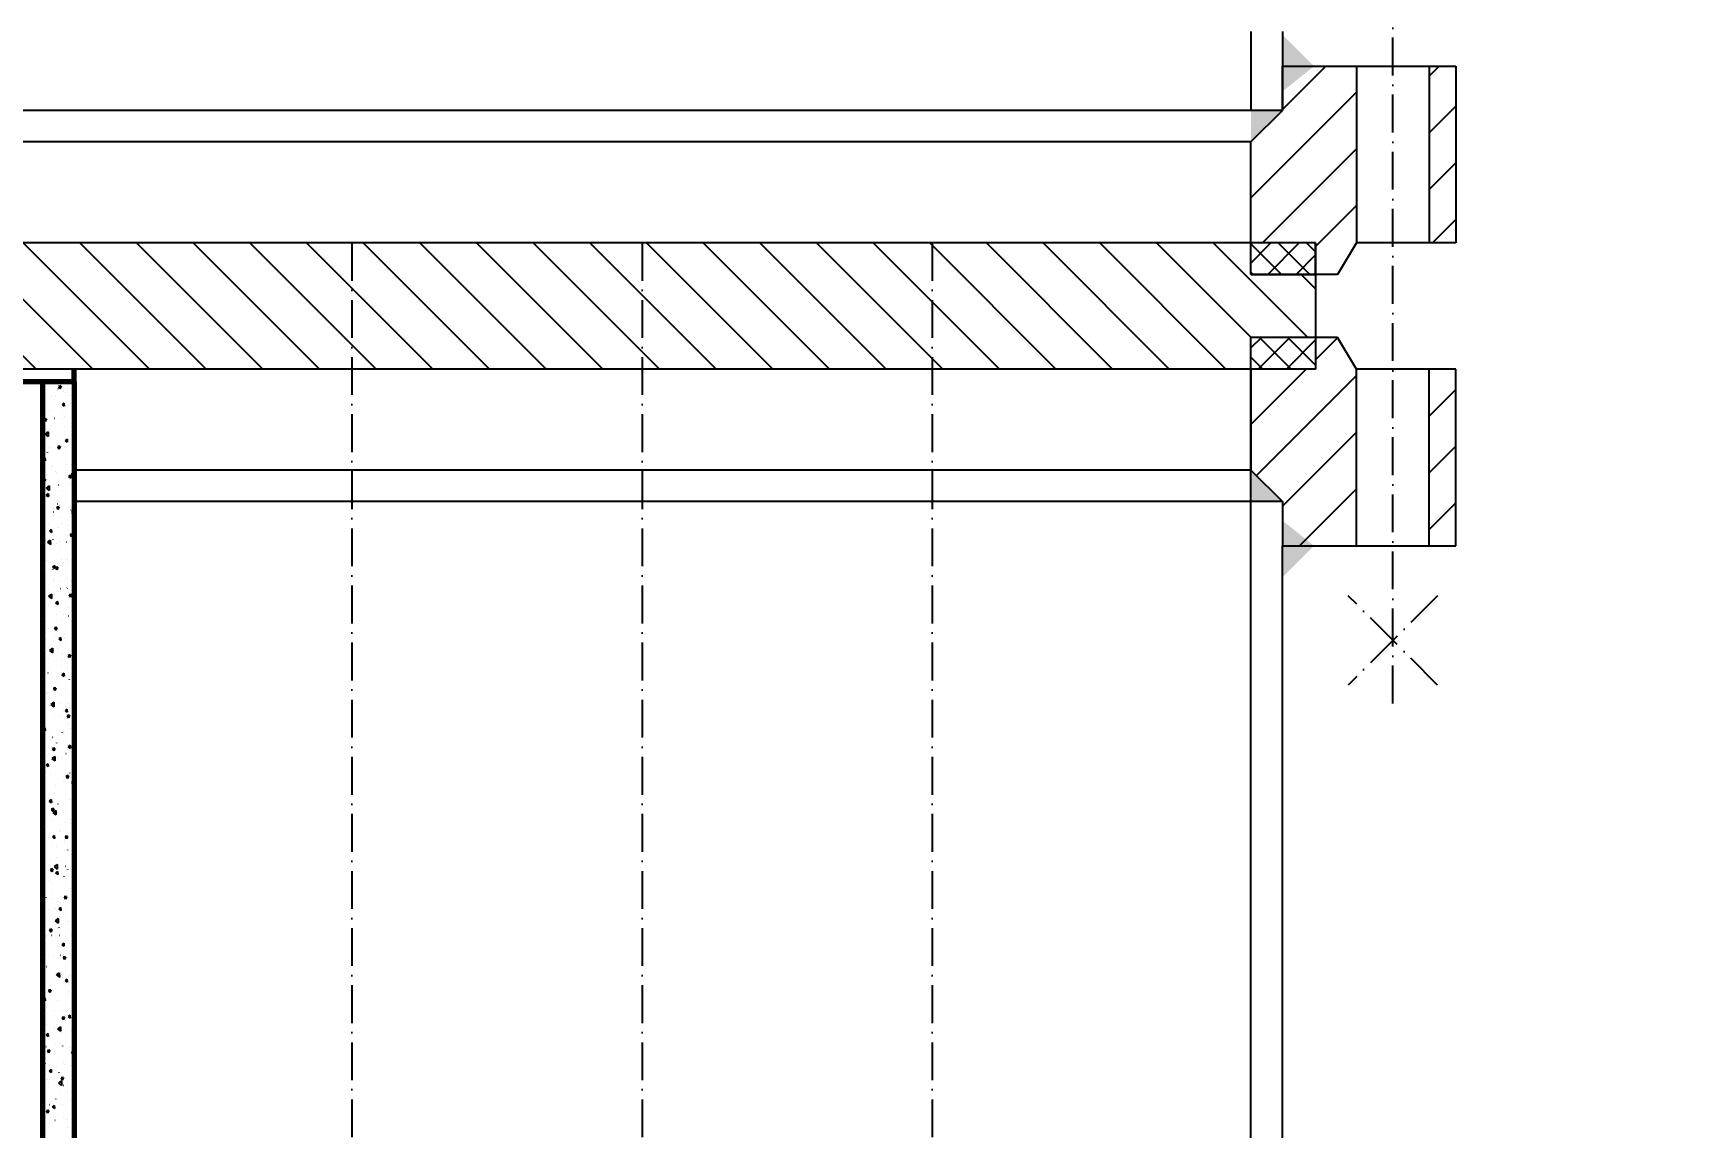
# Model space of a CAD drawing. Header units: millimetres. Extents: x 3722 to 10352, y -3393 to 2547.
# Drawn here: x 5228 to 5753, y 1298 to 1645 of the extents above; entities that cross this region are included whole.
import ezdxf

# ---------------------------------------------------------------- set-up
doc = ezdxf.new("R2010")
doc.units = ezdxf.units.MM
doc.linetypes.add('ACAD_ISO10W100', pattern=[18, 12, -3, 0, -3])
for name, color, linetype in [('2', 1, 'Continuous'), ('tank', 1, 'Continuous'), ('tanky', 7, 'Continuous')]:
    doc.layers.add(name, color=color, linetype=linetype)
for name, color, linetype, lineweight in [('CAXA0', 1, 'Continuous', 70), ('CAXA1', 2, 'ACAD_ISO10W100', 25), ('CAXA5', 4, 'Continuous', 25)]:
    doc.layers.add(name, color=color, linetype=linetype, lineweight=lineweight)
doc.styles.add('hzfs', font='simplex.shx', dxfattribs={"width": 0.7, "bigfont": 'hzfs.shx'})
doc.dimstyles.new('PVCAD$0', dxfattribs={"dimscale": 4, "dimtxt": 3, "dimasz": 3, "dimexe": 2, "dimexo": 1, "dimgap": 1, "dimtad": 1, "dimdec": 0, "dimzin": 0, "dimdsep": 46, "dimtxsty": 'hzfs', "dimcen": 2.5, "dimclrd": 4, "dimclre": 4, "dimadec": 0, "dimazin": 0, "dimtfac": 1, "dimtmove": 0, "dimatfit": 0, "dimfxl": 1, "dimarcsym": 0})

# ---------------------------------------------------------------- blocks, each defined once
blk = doc.blocks.new('CAXBLOCK338')
at = {"layer": 'CAXA0', "color": 0, "linetype": 'Continuous', "lineweight": 25}
for p, q in [((-539.82, 1713.87), (-539.83, 1713.86)), ((-538.68, 1717.15), (-538.44, 1716.96)), ((-538.45, 1717.15), (-538.44, 1716.96)), ((-536.92, 1712.38), (-536.93, 1712.37)), ((-535.71, 1712.57), (-535.73, 1712.56)), ((-534.96, 1714.93), (-534.97, 1714.92)), ((-534, 1715.82), (-534.75, 1715.68)), ((-534.75, 1715.68), (-534.39, 1714.95)), ((-534, 1715.82), (-534.39, 1714.95)), ((-533.23, 1714.15), (-533.24, 1714.15)), ((-532.59, 1713.84), (-532.59, 1713.82)), ((-530.91, 1712.77), (-530.92, 1712.76)), ((-539.76, 1709.34), (-539.76, 1709.33)), ((-537.57, 1708.02), (-537.58, 1708.02)), ((-536.18, 1711.59), (-536.18, 1711.58)), ((-533.88, 1708.91), (-533.88, 1708.9)), ((-533.1, 1710.32), (-533.68, 1709.83)), ((-533.68, 1709.83), (-533.01, 1709.37)), ((-533.43, 1708.2), (-533.44, 1708.2)), ((-533.1, 1710.32), (-533.02, 1709.37)), ((-531.03, 1710.12), (-531.04, 1710.12)), ((-529.85, 1707.09), (-530.42, 1706.98)), ((-530.42, 1706.98), (-530.06, 1706.25)), ((-530.12, 1707.64), (-530.12, 1707.62)), ((-529.85, 1706.74), (-530.06, 1706.25)), ((-538.65, 1705.38), (-539.4, 1705.23)), ((-539.4, 1705.23), (-539.04, 1704.51)), ((-538.65, 1705.38), (-539.04, 1704.51)), ((-538.81, 1702.48), (-538.82, 1702.47)), ((-537.91, 1701.63), (-537.92, 1701.63)), ((-537.77, 1702.06), (-537.78, 1702.06)), ((-537.29, 1703.14), (-537.29, 1703.13)), ((-536.02, 1705.53), (-536.03, 1705.53)), ((-533.7, 1705.39), (-533.7, 1705.38)), ((-532.91, 1706.22), (-532.92, 1706.22)), ((-532.8, 1702.87), (-532.81, 1702.86)), ((-538.12, 1701.25), (-539.04, 1700.57)), ((-539.04, 1700.57), (-538.09, 1699.82)), ((-538.12, 1701.25), (-538.09, 1699.82)), ((-537.72, 1696.46), (-537.73, 1696.45)), ((-534.32, 1696.68), (-535.07, 1696.54)), ((-535.07, 1696.54), (-534.71, 1695.81)), ((-534.8, 1697.03), (-534.8, 1697.02)), ((-534.76, 1700.31), (-534.77, 1700.3)), ((-534.32, 1696.68), (-534.71, 1695.81)), ((-532.77, 1696.33), (-532.78, 1696.33)), ((-532.1, 1698.93), (-532.69, 1698.44)), ((-532.69, 1698.44), (-532.02, 1697.98)), ((-532.1, 1698.93), (-532.02, 1697.98)), ((-531.71, 1696.84), (-531.72, 1696.83)), ((-531.22, 1699.28), (-531.22, 1699.27)), ((-530.06, 1699.89), (-530.07, 1699.88)), ((-539.11, 1693.05), (-539.69, 1692.56)), ((-539.69, 1692.56), (-539.02, 1692.11)), ((-539.11, 1693.05), (-539.02, 1692.11)), ((-538.39, 1694.79), (-538.39, 1694.77)), ((-535.05, 1695.29), (-535.07, 1695.29)), ((-532.3, 1691.06), (-532.3, 1691.05)), ((-530.37, 1692.85), (-530.38, 1692.85)), ((-538.97, 1686.24), (-539.72, 1686.09)), ((-539.72, 1686.09), (-539.36, 1685.37)), ((-539.47, 1686.56), (-539.47, 1686.55)), ((-538.97, 1686.24), (-539.36, 1685.37)), ((-538.6, 1687.86), (-538.61, 1687.85)), ((-537.11, 1690.2), (-537.12, 1690.2)), ((-536.64, 1690.42), (-536.65, 1690.41)), ((-535.89, 1688.81), (-535.89, 1688.8)), ((-535.36, 1688.26), (-535.38, 1688.26)), ((-532.6, 1688.25), (-532.6, 1688.24)), ((-532.25, 1688.95), (-532.26, 1688.95)), ((-531.11, 1687.55), (-531.69, 1687.06)), ((-531.69, 1687.06), (-531.02, 1686.6)), ((-531.11, 1687.55), (-531.02, 1686.6)), ((-530, 1687.98), (-530.75, 1687.84)), ((-530.74, 1687.84), (-530.38, 1687.11)), ((-530.64, 1690.81), (-530.64, 1690.8)), ((-530.52, 1690.48), (-530.54, 1690.48)), ((-530, 1687.98), (-530.38, 1687.11)), ((-538.11, 1681.67), (-538.7, 1681.18)), ((-538.69, 1681.18), (-538.03, 1680.72)), ((-537.76, 1684.1), (-538.68, 1683.43)), ((-538.68, 1683.43), (-537.73, 1682.68)), ((-538.11, 1681.67), (-538.03, 1680.72)), ((-537.76, 1684.1), (-537.73, 1682.68)), ((-537.25, 1684.36), (-537.26, 1684.35)), ((-535.56, 1684.39), (-535.56, 1684.38)), ((-534.86, 1684.35), (-534.87, 1684.35)), ((-533.41, 1682.61), (-533.42, 1682.6)), ((-530.73, 1684.53), (-530.74, 1684.53)), ((-539.2, 1678.21), (-539.21, 1678.21)), ((-537, 1680.36), (-537, 1680.35)), ((-536.44, 1675.8), (-536.45, 1675.79)), ((-534.65, 1677.54), (-535.39, 1677.4)), ((-535.39, 1677.4), (-535.03, 1676.67)), ((-535.06, 1678.39), (-535.08, 1678.39)), ((-534.65, 1677.54), (-535.03, 1676.67)), ((-534.48, 1678.35), (-534.49, 1678.34)), ((-534.39, 1678.02), (-534.41, 1678.02)), ((-530.93, 1676.5), (-530.93, 1676.49)), ((-530.11, 1676.16), (-530.69, 1675.67)), ((-530.69, 1675.67), (-530.03, 1675.21)), ((-530.43, 1676.19), (-530.44, 1676.18)), ((-530.11, 1676.16), (-530.03, 1675.21)), ((-539.4, 1672.26), (-539.41, 1672.26)), ((-539.4, 1671.94), (-539.41, 1671.93)), ((-539.39, 1673.43), (-539.4, 1673.43)), ((-538.1, 1672.01), (-538.1, 1672)), ((-537.12, 1670.28), (-537.7, 1669.79)), ((-537.12, 1670.28), (-537.03, 1669.33)), ((-534.7, 1670.99), (-534.72, 1670.98)), ((-534.51, 1674.26), (-534.52, 1674.24)), ((-533.39, 1672.33), (-533.4, 1672.32)), ((-531.59, 1671.68), (-531.6, 1671.67)), ((-530.06, 1672.66), (-530.08, 1672.66)), ((-539.3, 1667.1), (-539.85, 1666.99)), ((-539.85, 1666.56), (-539.68, 1666.23)), ((-539.7, 1666.4), (-539.71, 1666.39)), ((-539.3, 1667.1), (-539.68, 1666.23)), ((-537.41, 1666.96), (-538.33, 1666.29)), ((-538.33, 1666.29), (-537.38, 1665.53)), ((-538.33, 1665.9), (-538.33, 1665.89)), ((-537.7, 1669.79), (-537.03, 1669.33)), ((-537.41, 1666.96), (-537.38, 1665.53)), ((-536.59, 1667.09), (-536.6, 1667.08)), ((-535.6, 1666.03), (-535.6, 1666.02)), ((-534.4, 1666.53), (-534.41, 1666.53)), ((-532.32, 1666.29), (-532.33, 1666.28)), ((-532.01, 1668.28), (-532.01, 1668.27)), ((-530.32, 1668.85), (-531.07, 1668.7)), ((-531.07, 1668.7), (-530.71, 1667.98)), ((-530.32, 1668.85), (-530.71, 1667.98)), ((-539.18, 1663.79), (-539.18, 1663.77)), ((-538.74, 1660.39), (-538.75, 1660.39)), ((-537.24, 1659.88), (-537.25, 1659.87)), ((-534.28, 1663.74), (-534.29, 1663.73)), ((-533.74, 1660.75), (-533.75, 1660.75)), ((-533.12, 1659.83), (-533.13, 1659.82)), ((-532.15, 1660.68), (-532.17, 1660.68)), ((-531.23, 1660.27), (-531.24, 1660.26)), ((-538.73, 1656.16), (-538.74, 1656.16)), ((-536.71, 1657.58), (-536.71, 1657.57)), ((-536.12, 1658.89), (-536.7, 1658.41)), ((-536.7, 1658.41), (-536.03, 1657.95)), ((-536.49, 1654.54), (-536.51, 1654.54)), ((-536.12, 1658.89), (-536.04, 1657.95)), ((-534.97, 1658.4), (-535.72, 1658.26)), ((-535.71, 1658.26), (-535.35, 1657.53)), ((-534.97, 1658.4), (-535.36, 1657.53)), ((-532.36, 1654.72), (-532.37, 1654.72)), ((-530.93, 1654.4), (-530.95, 1654.4)), ((-530.15, 1654.23), (-530.16, 1654.22)), ((-539.04, 1649.12), (-539.05, 1649.12)), ((-538.12, 1651.28), (-538.13, 1651.27)), ((-537.05, 1649.82), (-537.98, 1649.15)), ((-537.97, 1649.15), (-537.02, 1648.39)), ((-537.81, 1649.23), (-537.81, 1649.22)), ((-537.05, 1649.82), (-537.02, 1648.39)), ((-536.16, 1653.84), (-536.17, 1653.83)), ((-535.93, 1649.81), (-535.94, 1649.81)), ((-534.22, 1651.48), (-534.23, 1651.47)), ((-534.05, 1653.71), (-534.06, 1653.71)), ((-532.11, 1651.67), (-532.12, 1651.66)), ((-530.64, 1649.71), (-531.39, 1649.56)), ((-531.39, 1649.56), (-531.03, 1648.84)), ((-530.64, 1649.71), (-531.03, 1648.84)), ((-530.64, 1653.73), (-530.64, 1653.71)), ((-539.62, 1647.96), (-539.85, 1647.45)), ((-539.62, 1647.96), (-539.85, 1647.92)), ((-536.69, 1648.59), (-536.71, 1648.59)), ((-535.12, 1647.51), (-535.71, 1647.02)), ((-535.71, 1647.02), (-535.04, 1646.56)), ((-535.12, 1647.51), (-535.04, 1646.56)), ((-535.08, 1647.81), (-535.08, 1647.8)), ((-531.72, 1645.5), (-531.72, 1645.49)), ((-538.89, 1641.01), (-538.89, 1641)), ((-538.07, 1638.89), (-538.09, 1638.88)), ((-535.29, 1639.26), (-536.04, 1639.12)), ((-536.04, 1639.12), (-535.68, 1638.39)), ((-535.96, 1639.22), (-535.97, 1639.21)), ((-535.29, 1639.26), (-535.68, 1638.39)), ((-535.31, 1643.26), (-535.31, 1643.24)), ((-534, 1641.77), (-534.01, 1641.76)), ((-533.08, 1643.48), (-533.09, 1643.48)), ((-531.69, 1642.86), (-531.71, 1642.86)), ((-529.95, 1639.61), (-529.96, 1639.6)), ((-538.92, 1635.36), (-538.93, 1635.35)), ((-536.42, 1634.81), (-536.42, 1634.79)), ((-536.03, 1636.72), (-536.05, 1636.72)), ((-534.13, 1636.12), (-534.71, 1635.63)), ((-534.71, 1635.63), (-534.04, 1635.17)), ((-534.13, 1636.12), (-534.04, 1635.17)), ((-533.39, 1636.44), (-533.4, 1636.44)), ((-532.91, 1635.75), (-532.92, 1635.74)), ((-532.83, 1637.05), (-532.84, 1637.04)), ((-530.27, 1637.13), (-530.29, 1637.13)), ((-538.38, 1631.85), (-538.39, 1631.85)), ((-537.84, 1629.32), (-537.85, 1629.31)), ((-536.7, 1632.68), (-537.62, 1632)), ((-537.62, 1632), (-536.67, 1631.25)), ((-536.7, 1632.68), (-536.67, 1631.25)), ((-535.27, 1632.54), (-535.28, 1632.54)), ((-533.93, 1628.7), (-533.94, 1628.69)), ((-533.79, 1630.87), (-533.8, 1630.87)), ((-531.84, 1629.71), (-531.84, 1629.7)), ((-530.96, 1630.57), (-531.71, 1630.42)), ((-531.71, 1630.42), (-531.35, 1629.7)), ((-530.96, 1630.57), (-531.35, 1629.7)), ((-530.35, 1630.95), (-530.35, 1630.94)), ((-539.8, 1626.77), (-539.81, 1626.76)), ((-538.12, 1624.74), (-538.14, 1624.74)), ((-537.52, 1626.45), (-537.52, 1626.44)), ((-536.76, 1623.3), (-536.76, 1623.29)), ((-533.99, 1624.92), (-534, 1624.92)), ((-533.8, 1627.16), (-533.8, 1627.15)), ((-533.13, 1624.74), (-533.71, 1624.25)), ((-533.71, 1624.25), (-533.05, 1623.79)), ((-533.13, 1624.74), (-533.05, 1623.79)), ((-532.42, 1626.21), (-532.43, 1626.2)), ((-531.43, 1622.73), (-531.43, 1622.71)), ((-530.75, 1623.69), (-530.76, 1623.68)), ((-538.6, 1618.23), (-538.6, 1618.22)), ((-538.33, 1618.78), (-538.34, 1618.78)), ((-537.41, 1621.61), (-537.43, 1621.61)), ((-535.61, 1620.13), (-536.36, 1619.98)), ((-536.36, 1619.98), (-536, 1619.26)), ((-535.61, 1620.13), (-536, 1619.26)), ((-535.02, 1620.48), (-535.02, 1620.47)), ((-532.73, 1619.17), (-532.74, 1619.17)), ((-537.72, 1614.58), (-537.74, 1614.58)), ((-537.64, 1614.7), (-537.65, 1614.69)), ((-536.34, 1615.54), (-537.27, 1614.86)), ((-537.27, 1614.86), (-536.31, 1614.11)), ((-536.34, 1615.54), (-536.32, 1614.11)), ((-535.68, 1617.26), (-535.69, 1617.25)), ((-534.61, 1615.27), (-534.62, 1615.27)), ((-533.33, 1613.05), (-533.34, 1613.05)), ((-532.13, 1613.35), (-532.72, 1612.86)), ((-532.72, 1612.86), (-532.05, 1612.4)), ((-532.55, 1614.28), (-532.55, 1614.26)), ((-532.13, 1613.35), (-532.05, 1612.4)), ((-531.63, 1615.09), (-531.64, 1615.08)), ((-539.71, 1609.78), (-539.72, 1609.77)), ((-539.14, 1607.47), (-539.72, 1606.98)), ((-539.72, 1606.98), (-539.05, 1606.52)), ((-539.61, 1610.68), (-539.62, 1610.67)), ((-539.14, 1607.47), (-539.06, 1606.52)), ((-536.13, 1612.03), (-536.13, 1612.02)), ((-534.59, 1611.23), (-534.6, 1611.22)), ((-531.29, 1611.43), (-532.03, 1611.28)), ((-532.03, 1611.28), (-531.67, 1610.56)), ((-531.76, 1608.93), (-531.77, 1608.93)), ((-531.29, 1611.43), (-531.67, 1610.56)), ((-531.08, 1607.21), (-531.09, 1607.21)), ((-530.06, 1608.17), (-530.06, 1608.16)), ((-539.53, 1604.8), (-539.53, 1604.79)), ((-537.66, 1606.92), (-537.68, 1606.92)), ((-537.23, 1603.67), (-537.23, 1603.66)), ((-536.76, 1604.34), (-536.77, 1604.34)), ((-535.48, 1602.64), (-535.49, 1602.63)), ((-533.65, 1605.92), (-533.65, 1605.91)), ((-533.52, 1605.19), (-533.53, 1605.18)), ((-532.07, 1601.9), (-532.08, 1601.9)), ((-531.14, 1601.96), (-531.72, 1601.47)), ((-531.14, 1601.96), (-531.06, 1601.01)), ((-538.44, 1598.78), (-538.45, 1598.77)), ((-537.06, 1597.31), (-537.08, 1597.3)), ((-535.99, 1598.4), (-536.91, 1597.72)), ((-536.91, 1597.72), (-535.96, 1596.97)), ((-535.93, 1600.99), (-536.68, 1600.84)), ((-536.68, 1600.84), (-536.32, 1600.12)), ((-535.93, 1600.99), (-536.32, 1600.12)), ((-535.99, 1598.4), (-535.96, 1596.97)), ((-535.42, 1601.07), (-535.43, 1601.07)), ((-534.73, 1597.7), (-534.73, 1597.69)), ((-533.95, 1598), (-533.96, 1597.99)), ((-532.43, 1599.17), (-532.44, 1599.16)), ((-531.72, 1601.47), (-531.05, 1601.01)), ((-531.28, 1601.25), (-531.29, 1601.25)), ((-531.14, 1599.95), (-531.15, 1599.94)), ((-539.76, 1594.93), (-539.77, 1594.93)), ((-538.95, 1593.41), (-538.96, 1593.4)), ((-538.14, 1596.08), (-538.73, 1595.6)), ((-538.73, 1595.6), (-538.06, 1595.14)), ((-538.31, 1595.45), (-538.31, 1595.44)), ((-538.14, 1596.08), (-538.06, 1595.14)), ((-537.36, 1592.74), (-537.37, 1592.73)), ((-535.62, 1595.11), (-535.63, 1595.11)), ((-531.61, 1592.29), (-532.36, 1592.14)), ((-532.35, 1592.14), (-531.99, 1591.42)), ((-532.26, 1591.5), (-532.26, 1591.49)), ((-531.61, 1592.29), (-531.99, 1591.42)), ((-531.35, 1593.13), (-531.36, 1593.12)), ((-531.1, 1591.66), (-531.11, 1591.66)), ((-539.42, 1587), (-539.43, 1586.99)), ((-539.32, 1590.19), (-539.33, 1590.18)), ((-536.28, 1586.72), (-536.28, 1586.71)), ((-536.1, 1587.07), (-536.11, 1587.07)), ((-535.84, 1589.25), (-535.84, 1589.24)), ((-533.31, 1590.58), (-533.32, 1590.57)), ((-530.14, 1590.58), (-530.73, 1590.09)), ((-530.72, 1590.09), (-530.06, 1589.63)), ((-530.62, 1589.39), (-530.63, 1589.39)), ((-530.27, 1587.11), (-530.27, 1587.1)), ((-530.14, 1590.58), (-530.06, 1589.63)), ((-537.15, 1584.7), (-537.73, 1584.21)), ((-537.73, 1584.21), (-537.06, 1583.75)), ((-537.15, 1584.7), (-537.06, 1583.75)), ((-536.26, 1581.85), (-537, 1581.7)), ((-537, 1581.7), (-536.64, 1580.98)), ((-536.94, 1580.9), (-536.94, 1580.88)), ((-536.26, 1581.85), (-536.64, 1580.98)), ((-535.64, 1581.26), (-536.56, 1580.58)), ((-535.64, 1581.26), (-535.61, 1579.83)), ((-535.2, 1580.68), (-535.21, 1580.67)), ((-534.96, 1583.25), (-534.97, 1583.25)), ((-533.36, 1583.14), (-533.36, 1583.13)), ((-533.29, 1580.72), (-533.31, 1580.72)), ((-531.41, 1584.63), (-531.42, 1584.62)), ((-539.3, 1577.11), (-539.31, 1577.11)), ((-538.29, 1576.13), (-538.3, 1576.13)), ((-537.16, 1578.12), (-537.17, 1578.11)), ((-536.56, 1580.58), (-535.61, 1579.83)), ((-536.41, 1580.03), (-536.42, 1580.03)), ((-532.71, 1577.4), (-532.72, 1577.4)), ((-531.15, 1578.51), (-531.16, 1578.5)), ((-530.85, 1577.17), (-530.86, 1577.16)), ((-538.02, 1572.68), (-538.02, 1572.66)), ((-537.05, 1571.26), (-537.06, 1571.26)), ((-536.15, 1573.31), (-536.73, 1572.82)), ((-536.73, 1572.82), (-536.07, 1572.36)), ((-536.15, 1573.31), (-536.07, 1572.36)), ((-534.44, 1574.92), (-534.44, 1574.91)), ((-534.11, 1574.65), (-534.12, 1574.64)), ((-532.91, 1571.45), (-532.93, 1571.44)), ((-531.93, 1573.15), (-532.68, 1573.01)), ((-532.68, 1573.01), (-532.32, 1572.28)), ((-531.93, 1573.15), (-532.32, 1572.28)), ((-530.44, 1574.39), (-530.45, 1574.39)), ((-539.04, 1568.23), (-539.05, 1568.22)), ((-537.25, 1565.31), (-537.26, 1565.31)), ((-535.55, 1566.47), (-535.55, 1566.46)), ((-535.44, 1569.8), (-535.45, 1569.8)), ((-535, 1566.06), (-535, 1566.05)), ((-533.04, 1568.61), (-533.04, 1568.6)), ((-531.97, 1568.72), (-531.97, 1568.71)), ((-530.75, 1567.35), (-530.76, 1567.35)), ((-539.13, 1564.23), (-539.14, 1564.21)), ((-537.96, 1562.2), (-537.96, 1562.19)), ((-536.58, 1562.71), (-537.33, 1562.56)), ((-537.33, 1562.56), (-536.96, 1561.84)), ((-536.58, 1562.71), (-536.97, 1561.84)), ((-535.28, 1564.11), (-536.2, 1563.44)), ((-536.2, 1563.44), (-535.25, 1562.69)), ((-535.75, 1562.76), (-535.76, 1562.76)), ((-535.15, 1561.93), (-535.74, 1561.44)), ((-535.74, 1561.44), (-535.07, 1560.98)), ((-535.28, 1564.11), (-535.25, 1562.69)), ((-535.15, 1561.93), (-535.07, 1560.98)), ((-533.07, 1560.37), (-533.07, 1560.35)), ((-532.63, 1563.45), (-532.65, 1563.45)), ((-531.95, 1562.59), (-531.96, 1562.58)), ((-537.63, 1558.86), (-537.64, 1558.86)), ((-536.88, 1556.16), (-536.89, 1556.15)), ((-536.65, 1558.12), (-536.65, 1558.11)), ((-532.25, 1559.58), (-532.26, 1559.58)), ((-530.87, 1556.55), (-530.88, 1556.54)), ((-538.84, 1553.61), (-538.85, 1553.6)), ((-537.73, 1549.9), (-537.73, 1549.88)), ((-536.59, 1553.44), (-536.6, 1553.44)), ((-535.79, 1550.14), (-535.8, 1550.13)), ((-534.78, 1552.53), (-534.79, 1552.52)), ((-534.16, 1550.54), (-534.74, 1550.05)), ((-534.74, 1550.05), (-534.07, 1549.59)), ((-534.16, 1550.54), (-534.08, 1549.59)), ((-534.15, 1552.15), (-534.15, 1552.13)), ((-532.25, 1554.01), (-533, 1553.87)), ((-533, 1553.87), (-532.64, 1553.14)), ((-532.83, 1554), (-532.84, 1553.99)), ((-532.25, 1554.01), (-532.64, 1553.14)), ((-530.56, 1554.39), (-530.57, 1554.38)), ((-530.09, 1550.08), (-530.1, 1550.08)), ((-530, 1553.73), (-530.02, 1553.73)), ((-539.77, 1547.93), (-539.79, 1547.93)), ((-534.93, 1546.97), (-535.85, 1546.3)), ((-535.85, 1546.3), (-534.9, 1545.54)), ((-535.09, 1545.49), (-535.1, 1545.49)), ((-534.93, 1546.97), (-534.9, 1545.54)), ((-534.72, 1544.1), (-534.73, 1544.09)), ((-534.34, 1547.6), (-534.35, 1547.6)), ((-531.98, 1546.18), (-531.99, 1546.18)), ((-531.68, 1545.94), (-531.68, 1545.93)), ((-530.21, 1547.78), (-530.22, 1547.78)), ((-538.85, 1541.45), (-538.85, 1541.44)), ((-538.68, 1541.46), (-538.69, 1541.46)), ((-536.9, 1543.57), (-537.65, 1543.43)), ((-537.65, 1543.43), (-537.29, 1542.7)), ((-536.9, 1543.57), (-537.29, 1542.7)), ((-536.97, 1541.59), (-536.98, 1541.59)), ((-536.68, 1541.54), (-536.69, 1541.53)), ((-535.26, 1543.7), (-535.26, 1543.68)), ((-534.54, 1541.64), (-534.56, 1541.64)), ((-533.16, 1539.15), (-533.75, 1538.66)), ((-533.74, 1538.66), (-533.08, 1538.2)), ((-533.16, 1539.15), (-533.08, 1538.2)), ((-530.67, 1541.93), (-530.68, 1541.92)), ((-539.64, 1537.68), (-539.65, 1537.67)), ((-538.88, 1535.5), (-538.89, 1535.5)), ((-536.36, 1535.34), (-536.36, 1535.33)), ((-534.12, 1535.25), (-534.13, 1535.25)), ((-533.63, 1538.07), (-533.64, 1538.06)), ((-532.57, 1534.87), (-533.32, 1534.73)), ((-533.32, 1534.73), (-532.96, 1534)), ((-532.57, 1534.87), (-532.96, 1534)), ((-532.78, 1537.59), (-532.78, 1537.58)), ((-539.12, 1530.66), (-539.13, 1530.66)), ((-538.56, 1531.65), (-538.57, 1531.64)), ((-534.57, 1529.83), (-535.5, 1529.16)), ((-535.49, 1529.16), (-534.54, 1528.4)), ((-534.57, 1529.83), (-534.54, 1528.4)), ((-534.51, 1529.48), (-534.52, 1529.47)), ((-534.43, 1528.22), (-534.44, 1528.22)), ((-533.88, 1529.78), (-533.89, 1529.78)), ((-533.86, 1529.37), (-533.86, 1529.35)), ((-532.55, 1532.03), (-532.56, 1532.02)), ((-531.32, 1528.91), (-531.33, 1528.91)), ((-530.28, 1531.61), (-530.28, 1531.6)), ((-539.42, 1523.63), (-539.44, 1523.62)), ((-538.22, 1523.64), (-538.23, 1523.64)), ((-537.22, 1524.43), (-537.97, 1524.29)), ((-537.97, 1524.29), (-537.61, 1523.56)), ((-537.22, 1524.43), (-537.61, 1523.56)), ((-537.48, 1525.62), (-537.48, 1525.61)), ((-537.44, 1527.12), (-537.45, 1527.11)), ((-536.31, 1524.32), (-536.33, 1524.31)), ((-532.17, 1527.77), (-532.75, 1527.28)), ((-532.75, 1527.28), (-532.08, 1526.82)), ((-532.17, 1527.77), (-532.08, 1526.82)), ((-531.64, 1523.93), (-531.65, 1523.93)), ((-531.47, 1526.01), (-531.47, 1526)), ((-531.39, 1523.17), (-531.39, 1523.15)), ((-539.17, 1521.89), (-539.75, 1521.4)), ((-539.75, 1521.4), (-539.09, 1520.94)), ((-539.17, 1521.89), (-539.09, 1520.94)), ((-538.56, 1518.67), (-538.56, 1518.66)), ((-536.4, 1519.58), (-536.41, 1519.57)), ((-535.97, 1517.79), (-535.99, 1517.79)), ((-534.97, 1520.92), (-534.97, 1520.91)), ((-533.46, 1517.98), (-533.47, 1517.98)), ((-531.84, 1517.97), (-531.85, 1517.97)), ((-530.39, 1519.97), (-530.4, 1519.96)), ((-538.46, 1513.39), (-538.47, 1513.39)), ((-538.36, 1517.03), (-538.37, 1517.02)), ((-536.07, 1512.56), (-536.07, 1512.55)), ((-535.31, 1513.56), (-535.32, 1513.55)), ((-534.22, 1512.69), (-535.14, 1512.02)), ((-534.22, 1512.69), (-534.19, 1511.26)), ((-532.9, 1515.73), (-533.64, 1515.59)), ((-533.64, 1515.59), (-533.28, 1514.86)), ((-532.9, 1515.73), (-533.28, 1514.86)), ((-532.49, 1514.81), (-532.49, 1514.8)), ((-532.35, 1517.42), (-532.36, 1517.41)), ((-531.17, 1516.38), (-531.75, 1515.89)), ((-531.75, 1515.89), (-531.09, 1515.43)), ((-531.17, 1516.38), (-531.09, 1515.43)), ((-539.66, 1510.32), (-539.66, 1510.3)), ((-538.17, 1510.5), (-538.76, 1510.01)), ((-538.76, 1510.01), (-538.09, 1509.55)), ((-538.17, 1510.5), (-538.09, 1509.55)), ((-536.18, 1511.84), (-536.19, 1511.84)), ((-535.14, 1512.02), (-534.19, 1511.26)), ((-534.24, 1507.52), (-534.24, 1507.51)), ((-533.77, 1510.95), (-533.78, 1510.94)), ((-530.66, 1511.64), (-530.67, 1511.63)), ((-529.99, 1508.84), (-529.99, 1508.82)), ((-538.77, 1506.36), (-538.78, 1506.35)), ((-537.54, 1505.29), (-538.29, 1505.15)), ((-538.29, 1505.15), (-537.93, 1504.42)), ((-537.54, 1505.29), (-537.93, 1504.42)), ((-537.15, 1504.34), (-537.16, 1504.33)), ((-536.2, 1504.96), (-536.2, 1504.95)), ((-535.65, 1507.04), (-535.67, 1507.04)), ((-533.57, 1506.59), (-533.57, 1506.58)), ((-531.18, 1506.11), (-531.19, 1506.11)), ((-530.17, 1504.99), (-530.76, 1504.5)), ((-530.76, 1504.5), (-530.09, 1504.04)), ((-530.19, 1505.35), (-530.2, 1505.34)), ((-530.17, 1504.99), (-530.09, 1504.04)), ((-539.16, 1501.11), (-539.16, 1501.09)), ((-537.18, 1499.12), (-537.76, 1498.63)), ((-537.76, 1498.63), (-537.09, 1498.17)), ((-537.18, 1499.12), (-537.1, 1498.17)), ((-535.51, 1499.97), (-535.53, 1499.97)), ((-534.68, 1498.14), (-534.68, 1498.13)), ((-533.15, 1501.49), (-533.16, 1501.48)), ((-532.8, 1500.71), (-532.81, 1500.71)), ((-531.1, 1500.39), (-531.1, 1500.38)), ((-538.27, 1495.89), (-538.27, 1495.88)), ((-538.08, 1495.07), (-538.09, 1495.06)), ((-537.8, 1496.12), (-537.81, 1496.12)), ((-533.86, 1495.55), (-534.79, 1494.87)), ((-534.79, 1494.87), (-533.83, 1494.12)), ((-534.03, 1492.9), (-534.04, 1492.89)), ((-533.22, 1496.6), (-533.97, 1496.45)), ((-533.96, 1496.45), (-533.6, 1495.73)), ((-533.86, 1495.55), (-533.83, 1494.12)), ((-533.22, 1496.6), (-533.6, 1495.73)), ((-533.27, 1494.12), (-533.28, 1494.12)), ((-533.11, 1493.67), (-533.12, 1493.67)), ((-532.2, 1492.03), (-532.2, 1492.02)), ((-532.07, 1495.45), (-532.08, 1495.44)), ((-530, 1494.36), (-530.01, 1494.36)), ((-539.37, 1487.54), (-539.37, 1487.53)), ((-537.87, 1486.15), (-538.61, 1486.01)), ((-537.87, 1486.15), (-538.25, 1485.28)), ((-538.11, 1489.08), (-538.12, 1489.08)), ((-537.6, 1487.99), (-537.62, 1487.99)), ((-536.99, 1489.04), (-537, 1489.03)), ((-536.18, 1487.73), (-536.77, 1487.24)), ((-536.76, 1487.24), (-536.1, 1486.78)), ((-536.18, 1487.73), (-536.1, 1486.78)), ((-535.78, 1489.79), (-535.78, 1489.77)), ((-534.99, 1489.77), (-535.01, 1489.77)), ((-533.47, 1488.17), (-533.48, 1488.17)), ((-530.99, 1489.43), (-530.99, 1489.42)), ((-538.61, 1486.01), (-538.25, 1485.28)), ((-537.81, 1482.03), (-537.82, 1482.03)), ((-536.86, 1481.56), (-536.87, 1481.55)), ((-535.92, 1483), (-535.93, 1482.99)), ((-533.28, 1483.81), (-533.28, 1483.8)), ((-532.14, 1483.44), (-532.15, 1483.44)), ((-529.91, 1483.39), (-529.92, 1483.38)), ((-531.87, 1480.84), (-531.88, 1480.83))]:
    blk.add_line(p, q, dxfattribs=at)
blk = doc.blocks.new('*D208')
at = {"color": 4, "linetype": 'ByBlock', "lineweight": -2}
for p, q in [((5104.99, 2105.82), (6087.79, 2105.82)), ((6079.79, 2093.82), (6079.79, -794.18)), ((5526.11, -806.18), (6087.79, -806.18))]:
    blk.add_line(p, q, dxfattribs=at)
at = {"color": 4, "linetype": 'ByBlock'}
for points in [[(6077.79, 2093.82), (6081.79, 2093.82), (6079.79, 2105.82)], [(6077.79, -794.18), (6081.79, -794.18), (6079.79, -806.18)]]:
    blk.add_solid(points, dxfattribs=at)
at = {"layer": 'Defpoints', "color": 0, "linetype": 'ByBlock'}
for p in [(5100.99, 2105.82), (5522.11, -806.18), (6079.79, -806.18)]:
    blk.add_point(p, dxfattribs=at)
at = {"color": 0, "linetype": 'ByBlock', "insert": (6069.79, 649.82), "char_height": 12, "attachment_point": 5, "rotation": 90, "style": 'hzfs'}
blk.add_mtext('2910', dxfattribs=at)

msp = doc.modelspace()

# ---------------------------------------------------------------- hatches: boundary and pattern name
at = {"linetype": 'ByBlock'}
h = msp.add_hatch(dxfattribs=at)
h.set_pattern_fill('ANSI31', color=256, scale=4, style=0)
h.set_pattern_definition([(45, (-891.887, 4121.39), (-8.980256, 8.980256), [])])
h.paths.add_polyline_path([(4357.49, 1634.82), (4348.99, 1634.82), (4348.99, 1578.82), (4357.49, 1578.82)])
h.paths.add_polyline_path([(4380.49, 1578.82), (4386.49, 1568.82), (4393.49, 1568.82), (4393.49, 1578.82), (4413.99, 1578.82), (4413.99, 1610.82), (4403.99, 1620.82), (4403.99, 1634.82), (4380.49, 1634.82)])
h.paths.add_polyline_path([(4348.99, 1482.82), (4357.49, 1482.82), (4357.49, 1538.82), (4348.99, 1538.82)])
h.paths.add_polyline_path([(4380.49, 1482.82), (4403.99, 1482.82), (4403.99, 1496.82), (4413.99, 1506.82), (4413.99, 1538.82), (4393.49, 1538.82), (4393.49, 1548.82), (4386.49, 1548.82), (4380.49, 1538.82)])
h.paths.add_polyline_path([(5647.49, 1634.82), (5623.99, 1634.82), (5623.99, 1620.82), (5613.99, 1610.82), (5613.99, 1578.82), (5634.49, 1578.82), (5634.49, 1568.82), (5641.49, 1568.82), (5647.49, 1578.82)])
h.paths.add_polyline_path([(5670.49, 1578.82), (5678.99, 1578.82), (5678.99, 1634.82), (5670.49, 1634.82)])
h.paths.add_polyline_path([(5670.49, 1482.82), (5678.99, 1482.82), (5678.99, 1538.82), (5670.49, 1538.82)])
h.paths.add_polyline_path([(5647.49, 1538.82), (5641.49, 1548.82), (5634.49, 1548.82), (5634.49, 1538.82), (5613.99, 1538.82), (5613.99, 1506.82), (5623.99, 1496.82), (5623.99, 1482.82), (5647.49, 1482.82)])
h = msp.add_hatch(dxfattribs=at)
h.set_pattern_fill('ANSI31', color=256, scale=4, angle=90, style=0)
h.set_pattern_definition([(135, (-891.887, 4121.39), (-8.980256, -8.980256), [])])
h.paths.add_polyline_path([(4523.09, 1538.82), (4523.09, 1578.82), (4413.99, 1578.82), (4413.99, 1568.82), (4393.49, 1568.82), (4393.49, 1548.82), (4413.99, 1548.82), (4413.99, 1538.82)])
h.paths.add_polyline_path([(4523.09, 1578.82), (4523.09, 1538.82), (4615.09, 1538.82), (4615.09, 1578.82)])
h.paths.add_polyline_path([(4698.99, 1538.82), (4698.99, 1578.82), (4615.09, 1578.82), (4615.09, 1538.82)])
h.paths.add_polyline_path([(4790.99, 1538.82), (4790.99, 1578.82), (4698.99, 1578.82), (4698.99, 1538.82)])
h.paths.add_polyline_path([(5013.99, 1538.82), (5013.99, 1578.82), (4790.99, 1578.82), (4790.99, 1538.82)])
h.paths.add_polyline_path([(5200.51, 1538.82), (5200.51, 1561.82), (5200.51, 1578.82), (5013.99, 1578.82), (5013.99, 1538.82)])
h.paths.add_polyline_path([(5328.99, 1538.82), (5328.99, 1578.82), (5221.47, 1578.82), (5221.47, 1551.82), (5221.47, 1538.82)])
h.paths.add_polyline_path([(5420.99, 1538.82), (5420.99, 1578.82), (5328.99, 1578.82), (5328.99, 1538.82)])
h.paths.add_polyline_path([(5420.99, 1578.82), (5420.99, 1538.82), (5512.99, 1538.82), (5512.99, 1578.82)])
h.paths.add_polyline_path([(5512.99, 1578.82), (5512.99, 1538.82), (5613.99, 1538.82), (5613.99, 1548.82), (5634.49, 1548.82), (5634.49, 1568.82), (5613.99, 1568.82), (5613.99, 1578.82)])
h = msp.add_hatch(dxfattribs=at)
h.set_pattern_fill('ANSI37', color=256, scale=2, style=0)
h.set_pattern_definition([(135, (10919.8644, 4121.3905), (4.490128, 4.490128), []), (45, (10919.8644, 4121.3905), (4.490128, -4.490128), [])])
h.paths.add_polyline_path([(5613.99, 1578.82), (5634.49, 1578.82), (5634.49, 1568.82), (5613.99, 1568.82)])
h.paths.add_polyline_path([(5613.99, 1548.82), (5634.49, 1548.82), (5634.49, 1538.82), (5613.99, 1538.82)])

# ---------------------------------------------------------------- linework, layer by layer
at = {"layer": '2', "linetype": 'ByBlock'}
for p, q in [((5634.49, 1578.82), (5634.49, 1548.82)), ((5613.99, 1568.82), (5634.49, 1568.82))]:
    msp.add_line(p, q, dxfattribs=at)
at = {"layer": 'CAXA0'}
for p, q in [((5240.99, 1534.82), (5240.99, 1538.82)), ((5240.99, 1534.82), (5221.99, 1534.82)), ((5230.99, 1534.82), (5230.99, 534.82)), ((5240.99, 1534.82), (5240.99, 534.82))]:
    msp.add_line(p, q, dxfattribs=at)
at = {"layer": 'CAXA1'}
for p, q in [((5658.99, 1432.82), (5658.99, 1691.4)), ((5328.99, 1578.82), (5328.99, 513.87)), ((5328.99, 1578.82), (5328.99, 513.87)), ((5420.99, 1578.82), (5420.99, 513.87)), ((5512.99, 1578.82), (5512.99, 513.87)), ((5673.13, 1466.96), (5644.85, 1438.68)), ((5673.13, 1438.68), (5644.85, 1466.96))]:
    msp.add_line(p, q, dxfattribs=at)
at = {"layer": 'tank', "linetype": 'ByBlock'}
for p, q in [((5613.99, 1645.82), (5613.99, 1620.82)), ((5623.99, 1645.82), (5623.99, 1620.82)), ((5623.99, 1620.82), (5623.99, 1634.82)), ((5623.99, 1620.82), (5623.99, 1634.82)), ((5623.99, 1634.82), (5678.99, 1634.82)), ((5647.49, 1634.82), (5647.49, 1578.82)), ((5670.49, 1634.82), (5670.49, 1578.82)), ((5678.99, 1634.82), (5678.99, 1578.82)), ((5623.99, 1620.82), (4403.99, 1620.82)), ((5623.99, 1620.82), (4403.99, 1620.82)), ((5613.99, 1610.82), (5623.99, 1620.82)), ((5613.99, 1610.82), (4413.99, 1610.82)), ((5613.99, 1568.82), (5613.99, 1610.82)), ((5634.49, 1578.82), (4393.49, 1578.82)), ((5634.49, 1568.82), (5634.49, 1578.82)), ((5647.49, 1578.82), (5641.49, 1568.82)), ((5678.99, 1578.82), (5647.49, 1578.82)), ((5641.49, 1568.82), (5613.99, 1568.82)), ((5634.49, 1568.82), (5613.99, 1568.82)), ((5641.49, 1548.82), (5613.99, 1548.82)), ((5613.99, -96.18), (5613.99, 1548.82)), ((5634.49, 1548.82), (5613.99, 1548.82)), ((5634.49, 1548.82), (5634.49, 1538.82)), ((5647.49, 1538.82), (5641.49, 1548.82)), ((5634.49, 1538.82), (5218.99, 1538.82)), ((5613.99, 1538.82), (5613.99, 1506.82)), ((5678.99, 1538.82), (5647.49, 1538.82)), ((5647.49, 1482.82), (5647.49, 1538.82)), ((5670.49, 1482.82), (5670.49, 1538.82)), ((5678.99, 1482.82), (5678.99, 1538.82)), ((5613.99, 1506.82), (5240.99, 1506.82)), ((5613.99, 1506.82), (5623.99, 1496.82)), ((5623.99, 1496.82), (5240.99, 1496.82)), ((5623.99, 1496.82), (5623.99, 1482.82)), ((5623.99, 1482.82), (5678.99, 1482.82)), ((5623.99, 568.82), (5623.99, 1482.82))]:
    msp.add_line(p, q, dxfattribs=at)
at = {"layer": 'tanky', "linetype": 'ByBlock'}
for points in [[(5623.99, 1626.82), (5633.99, 1634.82), (5623.99, 1644.82)], [(5623.99, 1620.82), (5613.99, 1620.82), (5613.99, 1610.82)], [(5623.99, 1496.82), (5613.99, 1496.82), (5613.99, 1506.82)], [(5623.99, 1490.82), (5633.99, 1482.82), (5623.99, 1472.82)]]:
    msp.add_solid(points, dxfattribs=at)

# ---------------------------------------------------------------- block references
at = {"layer": 'CAXA5'}
msp.add_blockref('CAXBLOCK338', (5770.84, -182.33), dxfattribs=at)

# ---------------------------------------------------------------- dimensions: what is measured, and where the dimension line sits
at = {"linetype": 'ByBlock'}
dim = msp.add_linear_dim(base=(6079.79, -806.18), p1=(5100.99, 2105.82), p2=(5522.11, -806.18), angle=90, text='2910', dimstyle='PVCAD$0', dxfattribs=at)
dim.commit()
dim.dimension.update_dxf_attribs({"geometry": '*D208', "text_midpoint": (6069.79, 649.82)})

doc.saveas('drawing.dxf')
